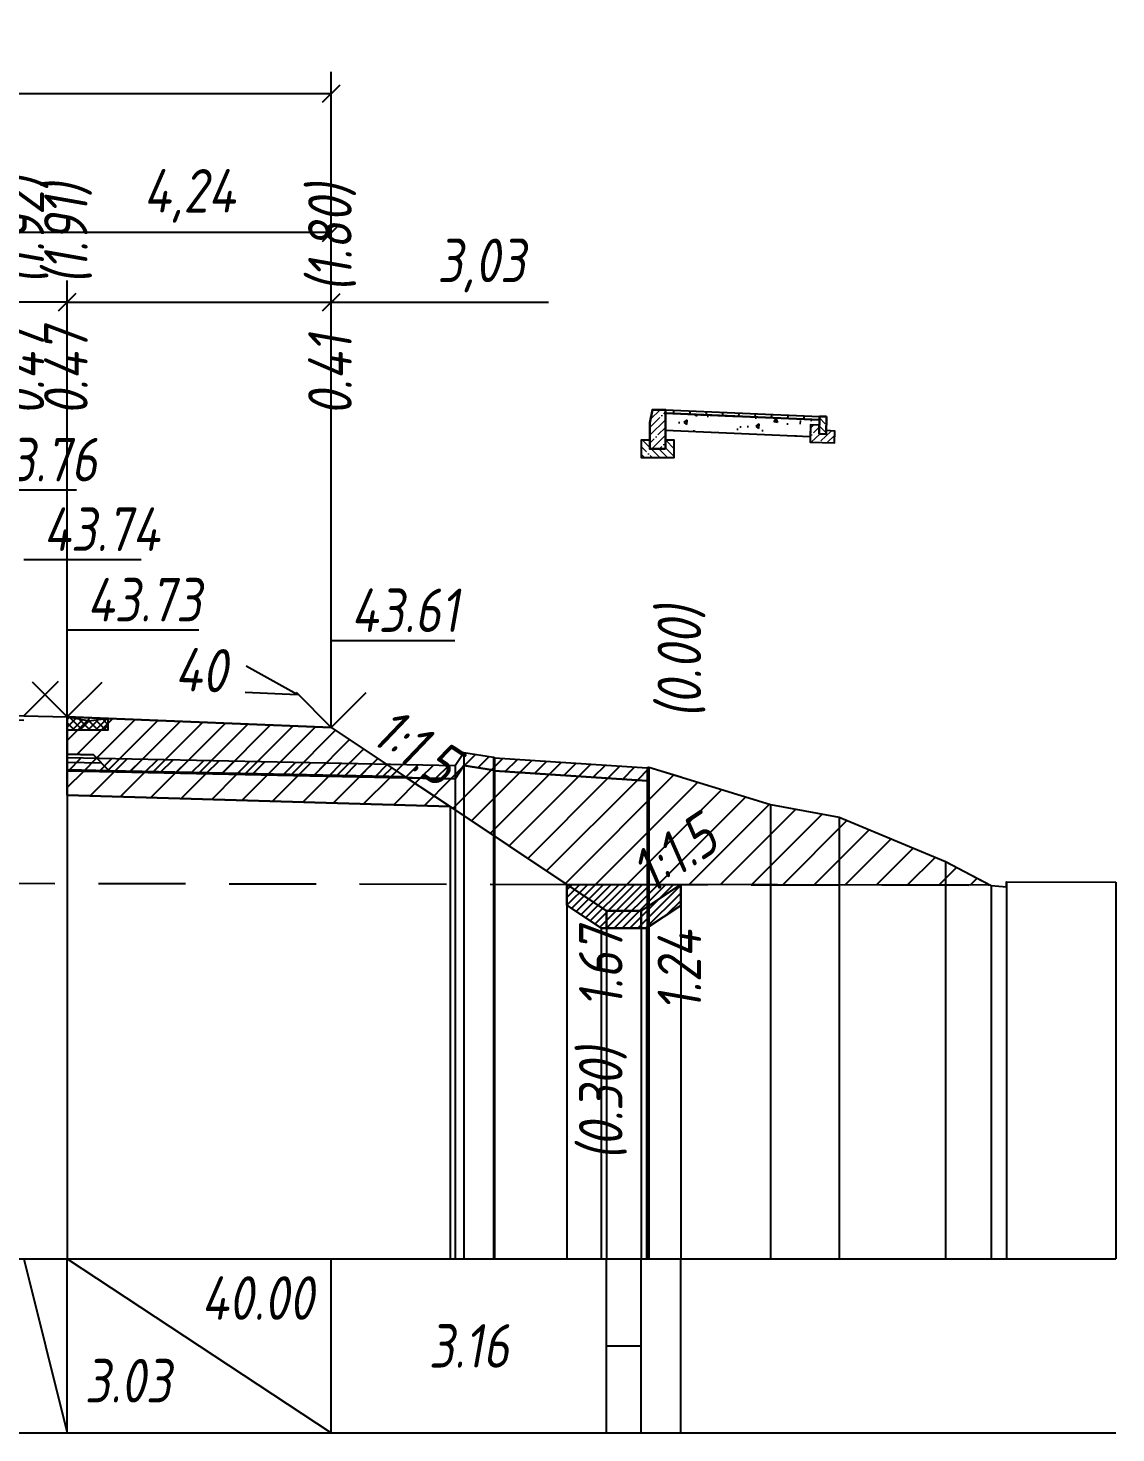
# Model space of a CAD drawing. Extents: x -717 to 1451, y -133302 to 233.
# Drawn here: x -330.8 to -268.3, y -113576.8 to -113496.1 of the extents above; entities that cross this region are included whole.
import ezdxf
from ezdxf.enums import TextEntityAlignment as Align

# ---------------------------------------------------------------- set-up
doc = ezdxf.new("R2010")
doc.units = 0
doc.linetypes.add('штриховая', pattern=[0.75, 0.5, -0.25])
for name, color, linetype in [('Интерполированный поперечник', 2, 'Continuous'), ('КОД_399', 252, 'Continuous'), ('Код_514', 1, 'Continuous'), ('Контур_0', 7, 'Continuous'), ('Контур_2521', 7, 'Continuous'), ('Контур_2564', 7, 'Continuous'), ('Контур_2660', 7, 'Continuous'), ('Контур_2665', 7, 'Continuous'), ('Контур_400', 7, 'Continuous'), ('Контур_508', 7, 'Continuous'), ('Контур_512', 7, 'Continuous'), ('Контур_513', 7, 'Continuous'), ('Контур_818', 7, 'Continuous'), ('Красный поперечник', 1, 'Continuous'), ('Объём_2501', 7, 'Continuous'), ('Объём_2564', 7, 'Continuous'), ('Объём_2650', 7, 'Continuous'), ('Объём_2660', 7, 'Continuous'), ('Объём_2661', 7, 'Continuous'), ('Объём_2663', 7, 'Continuous'), ('Объём_2664', 7, 'Continuous'), ('Объём_2665', 7, 'Continuous'), ('Объём_2666', 7, 'Continuous'), ('Откосы', 7, 'Continuous'), ('Отметки покрытия', 7, 'Continuous'), ('Рабочие отметки', 7, 'Continuous'), ('Рабочие отметки доп.', 7, 'Continuous'), ('Слои выравнивания', 7, 'Continuous'), ('Таблица', 7, 'Continuous'), ('Уклоны проезжей части', 7, 'Continuous'), ('Черный поперечник', 3, 'Continuous')]:
    doc.layers.add(name, color=color, linetype=linetype)
for name, color, linetype, true_color in [('Контур_2540', 2, 'Continuous', 0xffff00), ('Контур_2560', 2, 'Continuous', 0xffff00), ('Контур_2561', 7, 'Continuous', 0xff8040), ('Контур_2562', 3, 'Continuous', 0x00ff00), ('Контур_2563', 7, 'Continuous', 0xff8000), ('Контур_2570', 7, 'Continuous', 0x80ff00), ('Контур_2583', 3, 'Continuous', 0x00ff00), ('Контур_2584', 3, 'Continuous', 0x00ff00), ('Контур_2736', 4, 'Continuous', 0x00ffff), ('Контур_2737', 4, 'Continuous', 0x00ffff), ('Контур_2738', 4, 'Continuous', 0x00ffff), ('Контур_2739', 4, 'Continuous', 0x00ffff), ('Контур_2741', 4, 'Continuous', 0x00ffff), ('Контур_2742', 4, 'Continuous', 0x00ffff), ('Контур_2743', 4, 'Continuous', 0x00ffff), ('Контур_2744', 7, 'Continuous', 0xa4ffff), ('Контур_2745', 7, 'Continuous', 0xa4ffff), ('Контур_2747', 4, 'Continuous', 0x00ffff), ('Контур_2748', 4, 'Continuous', 0x00ffff), ('Контур_2749', 4, 'Continuous', 0x00ffff), ('Контур_2750', 4, 'Continuous', 0x00ffff), ('Контур_2751', 4, 'Continuous', 0x00ffff), ('Контур_2752', 4, 'Continuous', 0x00ffff), ('Контур_2760', 7, 'Continuous', 0x323232), ('Контур_402', 7, 'Continuous', 0xff6464), ('Контур_703', 4, 'Continuous', 0x00ffff), ('Контур_705', 4, 'Continuous', 0x00ffff), ('Контур_707', 4, 'Continuous', 0x00ffff), ('Контур_720', 131, 'Continuous', 0xaaffff), ('Объём_2520', 7, 'Continuous', 0x80ffff), ('Объём_2540', 2, 'Continuous', 0xffff00), ('Объём_2560', 2, 'Continuous', 0xffff00), ('Объём_2561', 7, 'Continuous', 0xff8040), ('Объём_2562', 3, 'Continuous', 0x00ff00), ('Объём_2563', 7, 'Continuous', 0xff8000), ('Объём_2570', 7, 'Continuous', 0x80ff00), ('Объём_2583', 3, 'Continuous', 0x00ff00), ('Объём_2584', 3, 'Continuous', 0x00ff00), ('Объём_2593', 3, 'Continuous', 0x00ff00), ('Объём_2597', 3, 'Continuous', 0x00ff00), ('Объём_2600', 7, 'Continuous', 0x808000), ('Объём_2620', 2, 'Continuous', 0xffff00), ('Объём_2746', 2, 'Continuous', 0xffff00)]:
    doc.layers.add(name, color=color, linetype=linetype, true_color=true_color)
doc.styles.get("Standard").update_dxf_attribs({"font": 'txt', "height": 2.5})
doc.styles.add('М', font='romand.shx', dxfattribs={"width": 0.8, "oblique": 10, "height": 2.5})
doc.dimstyles.new('ISO-25', dxfattribs={"dimtxt": 2.5, "dimasz": 2.5, "dimexe": 1.25, "dimexo": 0.625, "dimtad": 1, "dimtxsty": 'Standard', "dimcen": 2.5, "dimadec": 0, "dimazin": 0, "dimtfac": 1, "dimtmove": 0, "dimatfit": 3, "dimfxl": 1, "dimarcsym": 0})

# ---------------------------------------------------------------- blocks, each defined once
blk = doc.blocks.new('_Oblique')
at = {"color": 0, "linetype": 'ByBlock', "lineweight": -2}
blk.add_line((-0.5, -0.5), (0.5, 0.5), dxfattribs=at)
blk = doc.blocks.new('*D2336')
at = {"color": 0, "lineweight": -2, "transparency": 16777216}
for p, q in [((-328.573, -113535.086), (-328.573, -113510.576)), ((-313.403, -113535.693), (-313.403, -113510.576)), ((-328.573, -113511.826), (-313.403, -113511.826)), ((-313.403, -113511.826), (-300.933, -113511.826))]:
    blk.add_line(p, q, dxfattribs=at)
at = {"layer": 'Defpoints', "color": 0, "transparency": 16777216}
for p in [(-313.403, -113511.826), (-328.573, -113535.711), (-313.403, -113536.318)]:
    blk.add_point(p, dxfattribs=at)
at = {"color": 0, "lineweight": -2, "transparency": 16777216, "rotation": 180}
blk.add_blockref('_Oblique', (-328.573, -113511.826), dxfattribs=at)
at = {"color": 0, "lineweight": -2, "transparency": 16777216}
blk.add_blockref('_Oblique', (-313.403, -113511.826), dxfattribs=at)
at = {"color": 0, "transparency": 16777216, "insert": (-304.784, -113509.712), "char_height": 2.5, "width": 9.58333, "attachment_point": 5, "style": 'М'}
blk.add_mtext('3,03', dxfattribs=at)
blk = doc.blocks.new('*D2338')
at = {"color": 0, "lineweight": -2, "transparency": 16777216}
for p, q in [((-334.598, -113534.966), (-334.598, -113510.576)), ((-328.573, -113535.086), (-328.573, -113510.576)), ((-334.598, -113511.826), (-344.168, -113511.826)), ((-328.573, -113511.826), (-334.598, -113511.826))]:
    blk.add_line(p, q, dxfattribs=at)
at = {"layer": 'Defpoints', "color": 0, "transparency": 16777216}
for p in [(-328.573, -113511.826), (-334.598, -113535.591), (-328.573, -113535.711)]:
    blk.add_point(p, dxfattribs=at)
at = {"color": 0, "lineweight": -2, "transparency": 16777216, "rotation": 180}
blk.add_blockref('_Oblique', (-334.598, -113511.826), dxfattribs=at)
at = {"color": 0, "lineweight": -2, "transparency": 16777216}
blk.add_blockref('_Oblique', (-328.573, -113511.826), dxfattribs=at)
at = {"color": 0, "transparency": 16777216, "insert": (-340.628, -113509.712), "char_height": 2.5, "width": 8.75, "attachment_point": 5, "style": 'М'}
blk.add_mtext('1,20', dxfattribs=at)
blk = doc.blocks.new('*D2341')
at = {"color": 0, "lineweight": -2, "transparency": 16777216}
for p, q in [((-334.598, -113534.966), (-334.598, -113506.576)), ((-313.403, -113535.693), (-313.403, -113506.576)), ((-313.403, -113507.826), (-334.598, -113507.826))]:
    blk.add_line(p, q, dxfattribs=at)
at = {"layer": 'Defpoints', "color": 0, "transparency": 16777216}
for p in [(-334.598, -113507.826), (-334.598, -113535.591), (-313.403, -113536.318)]:
    blk.add_point(p, dxfattribs=at)
at = {"color": 0, "lineweight": -2, "transparency": 16777216, "rotation": 180}
blk.add_blockref('_Oblique', (-334.598, -113507.826), dxfattribs=at)
at = {"color": 0, "lineweight": -2, "transparency": 16777216}
blk.add_blockref('_Oblique', (-313.403, -113507.826), dxfattribs=at)
at = {"color": 0, "transparency": 16777216, "insert": (-321.547, -113505.712), "char_height": 2.5, "width": 10, "attachment_point": 5, "style": 'М'}
blk.add_mtext('4,24', dxfattribs=at)
blk = doc.blocks.new('*D2343')
at = {"color": 0, "lineweight": -2, "transparency": 16777216}
for p, q in [((-420.598, -113535.296), (-420.598, -113498.576)), ((-313.403, -113535.693), (-313.403, -113498.576)), ((-420.598, -113499.826), (-313.403, -113499.826))]:
    blk.add_line(p, q, dxfattribs=at)
at = {"layer": 'Defpoints', "color": 0, "transparency": 16777216}
for p in [(-313.403, -113499.826), (-420.598, -113535.921), (-313.403, -113536.318)]:
    blk.add_point(p, dxfattribs=at)
at = {"color": 0, "lineweight": -2, "transparency": 16777216, "rotation": 180}
blk.add_blockref('_Oblique', (-420.598, -113499.826), dxfattribs=at)
at = {"color": 0, "lineweight": -2, "transparency": 16777216}
blk.add_blockref('_Oblique', (-313.403, -113499.826), dxfattribs=at)
at = {"color": 0, "transparency": 16777216, "insert": (-367, -113497.712), "char_height": 2.5, "width": 11.66667, "attachment_point": 5, "style": 'М'}
blk.add_mtext('21,44', dxfattribs=at)
blk = doc.blocks.new('Тротуар1')
at = {"linetype": 'Continuous', "lineweight": 13}
h = blk.add_hatch(dxfattribs=at)
h.set_pattern_fill('ANSI35', scale=5, angle=90)
h.set_pattern_definition([(135, (-1541.6927, -4801.9416), (-0.88388348, -0.88388348), []), (135, (-1541.6927, -4801.0577), (-0.88388348, -0.88388348), [1.5625, -0.3125, 0, -0.3125])])
h.paths.add_polyline_path([(-16.72, -1.24), (-17.72, -1.24), (-17.72, -2.24), (-18.52, -2.24), (-18.52, -1.85), (-19.52, -1.89), (-19.52, -3.24), (-16.72, -3.24)])
h = blk.add_hatch(dxfattribs=at)
h.set_pattern_fill('ANSI35', scale=5)
h.set_pattern_definition([(45, (-1541.6927, -4800.4416), (-0.88388348, 0.88388348), []), (45, (-1540.8088, -4800.4416), (-0.88388348, 0.88388348), [1.5625, -0.3125, 0, -0.3125])])
h.paths.add_polyline_path([(-17.72, -0.24), (-18.52, -0.24), (-18.52, -2.24), (-17.72, -2.24)])
at = {"linetype": 'Continuous'}
h = blk.add_hatch(dxfattribs=at)
h.set_pattern_fill('ANSI31', color=256, scale=15, angle=45, style=0)
h.set_pattern_definition([(90, (-1932.1888, -4954.235), (-1.875, 3e-16), [])])
h.paths.add_polyline_path([(0, 0), (-17.72, -0.24), (-17.71, -0.63), (-11.04, -0.58), (0, -0.4)])
at = {"layer": 'КОД_399'}
h = blk.add_hatch(dxfattribs=at)
h.set_pattern_fill('AR-CONC', scale=0.7, angle=45, style=0)
h.set_pattern_definition([(95, (-1932.189, -4954.235), (3.860864, 3.2396496), [0.525, -5.775]), (40, (-1932.189, -4954.235), (-4.409945, 3.036377), [0.42, -4.62]), (145.45144, (-1931.867, -4953.965), (-0.549081, 6.2760265), [0.4461813, -4.907995]), (91.1842, (-1933.179, -4953.245), (6.101854, 4.4632964), [0.7875, -8.6625]), (141.63564, (-1932.67, -4952.873), (-0.1953, 9.447982), [0.669272, -7.361996]), (36.18416, (-1933.179, -4953.245), (-0.1953, 9.447982), [0.63, -6.93]), (66, (-1932.4363, -4952.9975), (4.947401, 0.9616773), [0.525, -5.775]), (11, (-1932.4363, -4952.9975), (-2.38496, 4.793659), [0.42, -4.62]), (116.45144, (-1932.024, -4952.9174), (2.562441, 5.7553363), [0.4461813, -4.907995]), (82.5, (-1932.1888, -4954.235), (-1.5875523, 1.7079287), [0, -4.564, 0, -4.69, 0, -4.6375]), (52.5, (-1932.1888, -4954.235), (-0.6501106, 3.2543661), [0, -2.674, 0, -4.459, 0, -1.7675]), (12.5, (-1933.2926, -4955.3388), (2.7539272, 2.5306453), [0, -1.75, 0, -5.46, 0, -7.245]), (2.5, (-1933.7876, -4955.8337), (2.3911299, 3.3821186), [0, -2.275, 0, -3.626, 0, -5.145])])
h.paths.add_polyline_path([(0, -0.4), (-17.71, -0.63), (-17.72, -1.24), (-16.71, -1.24), (-16.72, -2.62), (-0.07, -2.41)])
at = {"linetype": 'Continuous'}
blk.add_lwpolyline([(-17.72, -1.24), (-16.72, -1.24), (-16.72, -3.24), (-19.52, -3.24), (-19.52, -1.89), (-18.52, -1.85)], dxfattribs=at)
at = {"color": 7, "lineweight": 30}
for points in [[(-18.52, -0.24), (-18.52, -2.24), (-17.72, -2.24), (-17.72, -0.24), (-18.52, -0.24)], [(-8.6, -0.53), (0, -0.4)]]:
    blk.add_lwpolyline(points, dxfattribs=at)
for points in [[(0, 0), (-17.72, -0.24), (-17.72, -0.63), (0, -0.4)], [(0, -0.4), (-17.71, -0.63), (-17.72, -1.24), (-16.71, -1.24), (-16.72, -2.62), (-0.07, -2.39)]]:
    blk.add_lwpolyline(points, close=True)
blk = doc.blocks.new('БР100.30.18')
at = {"linetype": 'Continuous', "lineweight": 13}
h = blk.add_hatch(dxfattribs=at)
h.set_pattern_fill('ANSI35', scale=5)
h.set_pattern_definition([(45, (-1504.996, -4799.2297), (-0.88388348, 0.88388348), []), (45, (-1504.1121, -4799.2297), (-0.88388348, 0.88388348), [1.5625, -0.3125, 0, -0.3125])])
h.paths.add_polyline_path([(0.3, 3.47), (1.8, 3.47), (1.8, -1.03), (0, -1.03), (0, 1.97)])
h = blk.add_hatch(dxfattribs=at)
h.set_pattern_fill('ANSI35', scale=5, angle=90)
h.set_pattern_definition([(135, (-1504.996, -4800.7297), (-0.88388348, -0.88388348), []), (135, (-1504.996, -4799.8458), (-0.88388348, -0.88388348), [1.5625, -0.3125, 0, -0.3125])])
h.paths.add_polyline_path([(-1, -0.03), (0, -0.03), (0, -1.03), (1.8, -1.03), (1.8, -0.03), (2.8, -0.03), (2.8, -2.03), (-1, -2.03)])
at = {"color": 7, "lineweight": 30}
blk.add_lwpolyline([(1.8, -1.03), (0, -1.03), (0, 1.97), (0.3, 3.47), (1.8, 3.47)], close=True, dxfattribs=at)
at = {"linetype": 'Continuous'}
blk.add_lwpolyline([(0, -0.03), (-1, -0.03), (-1, -2.03), (2.8, -2.03), (2.8, -0.03), (1.8, -0.03)], dxfattribs=at)

msp = doc.modelspace()

# ---------------------------------------------------------------- hatches: boundary and pattern name
h = msp.add_hatch()
h.set_pattern_fill('ANSI37', color=256, scale=0.1)
h.set_pattern_definition([(45, (-327.3231, -113535.89857), (-0.22451, 0.22451), []), (135, (-327.3231, -113535.89857), (-0.22451, -0.22451), [])])
h.paths.add_polyline_path([(-328.573, -113535.649), (-328.573, -113536.401), (-326.213, -113536.401), (-326.213, -113535.743), (-327.323, -113535.899)])
at = {"layer": 'Объём_2563'}
h = msp.add_hatch(dxfattribs=at)
h.set_pattern_fill('ANSI31', color=256, scale=0.3)
h.set_pattern_definition([(45, (-549.5837, -16.7938), (-0.673519209, 0.673519209), [])])
h.paths.add_polyline_path([(-326.155, -113538.747), (-327.073, -113537.829), (-328.573, -113537.799), (-328.573, -113535.649), (-313.403, -113536.255), (-309.155, -113539.087)])
at = {"layer": 'Объём_2570'}
h = msp.add_hatch(dxfattribs=at)
h.set_pattern_fill('ANSI31', color=256, scale=0.2)
h.set_pattern_definition([(45, (-549.5837, -16.79384), (-0.449012806, 0.449012806), [])])
h.paths.add_polyline_path([(-328.573, -113537.993), (-306.291, -113538.453), (-305.791, -113537.702), (-304.084, -113537.961), (-304.023, -113538.007), (-295.266, -113538.571), (-295.159, -113538.533), (-295.159, -113539.283), (-295.266, -113539.321), (-304.023, -113538.757), (-304.084, -113538.711), (-305.791, -113538.452), (-306.291, -113539.203), (-328.573, -113538.743)])
at = {"layer": 'Объём_2600'}
h = msp.add_hatch(dxfattribs=at)
h.set_pattern_fill('ANSI31', color=6, scale=0.4)
h.set_pattern_definition([(45, (-549.5837, -16.7938), (-0.898025612, 0.898025612), [])])
h.paths.add_polyline_path([(-275.65, -113545.319), (-299.877, -113545.273), (-306.584, -113540.801), (-328.573, -113540.141), (-328.573, -113538.743), (-306.291, -113539.203), (-305.791, -113538.452), (-304.084, -113538.711), (-304.023, -113538.757), (-295.266, -113539.321), (-295.159, -113539.283), (-295.159, -113538.533), (-288.18, -113540.68), (-284.235, -113541.422), (-278.12, -113543.966), (-275.65, -113545.259)])
at = {"layer": 'Объём_2620'}
h = msp.add_hatch(dxfattribs=at)
h.set_pattern_fill('ANSI31', color=2, scale=0.1)
h.set_pattern_definition([(45, (-549.58368, -16.79384), (-0.224506403, 0.224506403), [])])
h.paths.add_polyline_path([(-293.332, -113545.285), (-293.332, -113546.487), (-295.292, -113547.794), (-297.898, -113547.794), (-299.877, -113546.474), (-299.877, -113545.273)])

# ---------------------------------------------------------------- linework, layer by layer
msp.add_lwpolyline([(-328.573, -113535.649), (-328.573, -113536.401), (-326.213, -113536.401), (-326.213, -113535.743), (-327.323, -113535.899), (-328.573, -113535.649)])
at = {"layer": 'Интерполированный поперечник', "linetype": 'штриховая', "ltscale": 10, "flags": 128}
msp.add_lwpolyline([(-431.777, -113545.021), (-275.65, -113545.319)], dxfattribs=at)
at = {"layer": 'Код_514'}
for p, q in [((-331.073, -113566.794), (-328.573, -113576.794)), ((-328.573, -113576.794), (-328.573, -113566.794)), ((-328.573, -113566.794), (-313.403, -113576.794)), ((-313.403, -113576.794), (-313.403, -113566.794)), ((-297.595, -113576.794), (-297.595, -113566.794)), ((-295.595, -113576.794), (-295.595, -113566.794)), ((-293.332, -113576.794), (-293.332, -113566.794)), ((-297.595, -113571.794), (-295.595, -113571.794))]:
    msp.add_line(p, q, dxfattribs=at)
at = {"layer": 'Контур_0', "flags": 128}
for points in [[(-313.403, -113536.255), (-299.877, -113545.273), (-299.877, -113545.273), (-299.877, -113545.273), (-299.877, -113545.273), (-299.877, -113545.273), (-299.877, -113545.273), (-299.877, -113545.273), (-299.877, -113545.273), (-299.877, -113545.273), (-299.877, -113545.273), (-299.877, -113545.273), (-299.877, -113545.273), (-299.877, -113545.273), (-299.877, -113545.273), (-297.595, -113546.794)], [(-313.403, -113536.255), (-299.877, -113545.273), (-299.877, -113545.273), (-299.877, -113545.273), (-299.877, -113545.273), (-299.877, -113545.273), (-299.877, -113545.273), (-299.877, -113545.273), (-299.877, -113545.273), (-299.877, -113545.273), (-299.877, -113545.273), (-299.877, -113545.273), (-299.877, -113545.273), (-299.877, -113545.273), (-299.877, -113545.273), (-297.595, -113546.794), (-295.595, -113546.794), (-293.332, -113545.285), (-293.332, -113545.285), (-293.332, -113545.285), (-293.332, -113545.285), (-293.332, -113545.285), (-293.332, -113545.285), (-293.332, -113545.285), (-293.332, -113545.285), (-293.332, -113545.285), (-293.332, -113545.285), (-293.332, -113545.285), (-293.332, -113545.285), (-293.332, -113545.285)], [(-328.573, -113538.699), (-328.573, -113537.799), (-327.073, -113537.829), (-326.155, -113538.747), (-328.573, -113538.699), (-328.573, -113538.699)], [(-328.573, -113537.799), (-327.073, -113537.829), (-326.155, -113538.747), (-309.155, -113539.087)]]:
    msp.add_lwpolyline(points, dxfattribs=at)
at = {"layer": 'Контур_2521', "color": 250, "flags": 128}
msp.add_lwpolyline([(-328.573, -113538.249), (-326.614, -113538.288)], dxfattribs=at)
at = {"layer": 'Контур_2540', "flags": 128}
msp.add_lwpolyline([(-328.573, -113538.699), (-309.155, -113539.087), (-306.584, -113540.801), (-328.573, -113540.141), (-328.573, -113538.699), (-328.573, -113538.699)], dxfattribs=at)
at = {"layer": 'Контур_2560', "flags": 128}
msp.add_lwpolyline([(-328.573, -113535.649), (-313.403, -113536.255), (-313.403, -113536.255), (-313.403, -113536.255)], dxfattribs=at)
at = {"layer": 'Контур_2561', "flags": 128}
msp.add_lwpolyline([(-328.573, -113535.649), (-328.573, -113535.649), (-313.403, -113536.255), (-313.403, -113536.255), (-328.573, -113535.649)], dxfattribs=at)
at = {"layer": 'Контур_2562', "flags": 128}
msp.add_lwpolyline([(-313.403, -113536.255), (-313.403, -113536.255), (-313.403, -113536.255), (-313.403, -113536.255), (-313.403, -113536.255)], dxfattribs=at)
at = {"layer": 'Контур_2563', "flags": 128}
msp.add_lwpolyline([(-326.155, -113538.747), (-327.073, -113537.829), (-328.573, -113537.799), (-328.573, -113535.649), (-313.403, -113536.255), (-309.155, -113539.087), (-326.155, -113538.747), (-326.155, -113538.747)], dxfattribs=at)
at = {"layer": 'Контур_2564', "flags": 128}
msp.add_lwpolyline([(-328.573, -113535.649), (-313.403, -113536.255)], dxfattribs=at)
at = {"layer": 'Контур_2570', "flags": 128}
msp.add_lwpolyline([(-328.573, -113538.743), (-306.291, -113539.203), (-305.791, -113538.452), (-304.084, -113538.711), (-304.023, -113538.757), (-295.266, -113539.321), (-295.244, -113539.312), (-295.159, -113539.283), (-295.159, -113538.533), (-288.18, -113540.68), (-284.235, -113541.422), (-278.12, -113543.966), (-275.493, -113545.342), (-274.616, -113545.414), (-274.609, -113545.134), (-268.332, -113545.155)], dxfattribs=at)
at = {"layer": 'Контур_2583', "flags": 128}
for points in [[(-297.595, -113546.794), (-299.877, -113545.273), (-299.877, -113546.474), (-297.898, -113547.794), (-297.595, -113547.794), (-297.595, -113546.794)], [(-293.332, -113546.487), (-293.332, -113545.285), (-295.595, -113546.794), (-295.595, -113547.794), (-295.292, -113547.794), (-293.332, -113546.487)]]:
    msp.add_lwpolyline(points, dxfattribs=at)
at = {"layer": 'Контур_2584', "flags": 128}
msp.add_lwpolyline([(-297.595, -113546.794), (-297.595, -113547.794), (-295.595, -113547.794), (-295.595, -113546.794), (-297.595, -113546.794)], dxfattribs=at)
at = {"layer": 'Контур_2660', "flags": 128}
msp.add_lwpolyline([(-328.573, -113540.141), (-306.584, -113540.801)], dxfattribs=at)
at = {"layer": 'Контур_2665', "flags": 128}
msp.add_lwpolyline([(-313.403, -113536.255), (-313.403, -113536.255)], dxfattribs=at)
at = {"layer": 'Контур_2736', "flags": 128}
for points in [[(-313.403, -113536.255), (-299.877, -113545.273)], [(-299.877, -113545.273), (-297.595, -113546.794)]]:
    msp.add_lwpolyline(points, dxfattribs=at)
at = {"layer": 'Контур_2737', "flags": 128}
msp.add_lwpolyline([(-299.877, -113545.273), (-299.877, -113545.273)], dxfattribs=at)
at = {"layer": 'Контур_2738', "flags": 128}
msp.add_lwpolyline([(-299.877, -113545.273), (-299.877, -113545.273)], dxfattribs=at)
at = {"layer": 'Контур_2739', "flags": 128}
msp.add_lwpolyline([(-299.877, -113545.273), (-299.877, -113545.273)], dxfattribs=at)
at = {"layer": 'Контур_2741', "flags": 128}
msp.add_lwpolyline([(-293.332, -113545.285), (-293.332, -113545.285)], dxfattribs=at)
at = {"layer": 'Контур_2742', "flags": 128}
msp.add_lwpolyline([(-293.332, -113545.285), (-293.332, -113545.285)], dxfattribs=at)
at = {"layer": 'Контур_2743', "flags": 128}
msp.add_lwpolyline([(-293.332, -113545.285), (-293.332, -113545.285)], dxfattribs=at)
at = {"layer": 'Контур_2744', "flags": 128}
msp.add_lwpolyline([(-293.332, -113545.285), (-293.332, -113545.285)], dxfattribs=at)
msp.add_lwpolyline([(-293.332, -113545.285), (-293.332, -113545.285)], dxfattribs=at)
msp.add_lwpolyline([(-293.332, -113545.285), (-293.332, -113545.285)], dxfattribs=at)
msp.add_lwpolyline([(-293.332, -113545.285), (-293.332, -113545.285)], dxfattribs=at)
msp.add_lwpolyline([(-293.332, -113545.285), (-293.332, -113545.285)], dxfattribs=at)
msp.add_lwpolyline([(-293.332, -113545.285), (-293.332, -113545.285)], dxfattribs=at)
at = {"layer": 'Контур_2745', "flags": 128}
msp.add_lwpolyline([(-299.877, -113545.273), (-299.877, -113545.273)], dxfattribs=at)
msp.add_lwpolyline([(-299.877, -113545.273), (-299.877, -113545.273)], dxfattribs=at)
msp.add_lwpolyline([(-299.877, -113545.273), (-299.877, -113545.273)], dxfattribs=at)
msp.add_lwpolyline([(-299.877, -113545.273), (-299.877, -113545.273)], dxfattribs=at)
msp.add_lwpolyline([(-299.877, -113545.273), (-299.877, -113545.273)], dxfattribs=at)
msp.add_lwpolyline([(-299.877, -113545.273), (-299.877, -113545.273)], dxfattribs=at)
at = {"layer": 'Контур_2747', "flags": 128}
msp.add_lwpolyline([(-299.877, -113545.273), (-299.877, -113545.273)], dxfattribs=at)
at = {"layer": 'Контур_2748', "flags": 128}
msp.add_lwpolyline([(-299.877, -113545.273), (-299.877, -113545.273)], dxfattribs=at)
at = {"layer": 'Контур_2749', "flags": 128}
msp.add_lwpolyline([(-299.877, -113545.273), (-299.877, -113545.273)], dxfattribs=at)
at = {"layer": 'Контур_2750', "flags": 128}
msp.add_lwpolyline([(-293.332, -113545.285), (-293.332, -113545.285)], dxfattribs=at)
at = {"layer": 'Контур_2751', "flags": 128}
msp.add_lwpolyline([(-293.332, -113545.285), (-293.332, -113545.285)], dxfattribs=at)
at = {"layer": 'Контур_2752', "flags": 128}
msp.add_lwpolyline([(-293.332, -113545.285), (-293.332, -113545.285)], dxfattribs=at)
at = {"layer": 'Контур_2760', "flags": 128}
msp.add_lwpolyline([(-413.425, -113535.575), (-411.098, -113535.528), (-406.606, -113535.438), (-393.598, -113535.178), (-372.848, -113534.763), (-363.765, -113534.945), (-356.44, -113535.091), (-352.098, -113535.178), (-334.598, -113535.528), (-331.073, -113535.599), (-328.573, -113535.649)], dxfattribs=at)
at = {"layer": 'Контур_400', "flags": 128}
msp.add_lwpolyline([(-372.848, -113534.763), (-352.098, -113535.178), (-334.598, -113535.528), (-334.598, -113535.528), (-334.598, -113535.528), (-334.598, -113535.528), (-331.073, -113535.599), (-331.073, -113535.599), (-328.573, -113535.649)], dxfattribs=at)
at = {"layer": 'Контур_402', "flags": 128}
msp.add_lwpolyline([(-328.573, -113537.993), (-328.573, -113540.141), (-306.584, -113540.801)], dxfattribs=at)
at = {"layer": 'Контур_508', "flags": 128}
msp.add_lwpolyline([(-328.573, -113537.993), (-328.573, -113540.141), (-306.584, -113540.801), (-299.877, -113545.273), (-299.877, -113546.474), (-297.898, -113547.794), (-297.595, -113547.794), (-295.595, -113547.794), (-295.292, -113547.794), (-293.332, -113546.487)], dxfattribs=at)
at = {"layer": 'Контур_512', "flags": 128}
msp.add_lwpolyline([(-328.573, -113540.141), (-306.584, -113540.801), (-299.877, -113545.273), (-299.877, -113546.474), (-297.898, -113547.794), (-297.595, -113547.794), (-295.595, -113547.794), (-295.292, -113547.794), (-293.332, -113546.487)], dxfattribs=at)
at = {"layer": 'Контур_513', "flags": 128}
msp.add_lwpolyline([(-328.573, -113537.993), (-328.573, -113540.141), (-306.584, -113540.801), (-299.877, -113545.273), (-299.877, -113546.474), (-297.898, -113547.794), (-297.595, -113547.794), (-295.595, -113547.794), (-295.292, -113547.794), (-293.332, -113546.487)], dxfattribs=at)
at = {"layer": 'Контур_703', "flags": 128}
msp.add_lwpolyline([(-313.403, -113536.255), (-299.877, -113545.273)], dxfattribs=at)
at = {"layer": 'Контур_705', "flags": 128}
msp.add_lwpolyline([(-299.877, -113545.273), (-299.877, -113545.273)], dxfattribs=at)
at = {"layer": 'Контур_707', "flags": 128}
msp.add_lwpolyline([(-295.595, -113546.794), (-293.332, -113545.285)], dxfattribs=at)
at = {"layer": 'Контур_720', "flags": 128}
msp.add_lwpolyline([(-297.595, -113546.794), (-295.595, -113546.794)], dxfattribs=at)
at = {"layer": 'Контур_818', "flags": 128}
msp.add_lwpolyline([(-328.573, -113538.743), (-306.291, -113539.203), (-305.791, -113538.452), (-304.084, -113538.711), (-304.023, -113538.757), (-295.266, -113539.321), (-295.244, -113539.312), (-295.159, -113539.283), (-295.159, -113538.533), (-293.332, -113539.095)], dxfattribs=at)
at = {"layer": 'Красный поперечник'}
for p, q in [((-331.073, -113535.599), (-328.573, -113535.649)), ((-328.573, -113535.649), (-313.403, -113536.255)), ((-313.403, -113536.255), (-297.595, -113546.794)), ((-328.573, -113540.141), (-328.573, -113566.794)), ((-306.584, -113540.801), (-306.584, -113566.794)), ((-299.877, -113545.273), (-299.877, -113566.794)), ((-295.595, -113546.794), (-293.332, -113545.285)), ((-299.877, -113546.474), (-299.877, -113566.794)), ((-293.332, -113546.487), (-293.332, -113566.794)), ((-297.595, -113546.794), (-295.595, -113546.794)), ((-297.898, -113547.794), (-297.898, -113566.794)), ((-297.595, -113547.794), (-297.595, -113566.794)), ((-295.595, -113547.794), (-295.595, -113566.794)), ((-295.292, -113547.794), (-295.292, -113566.794))]:
    msp.add_line(p, q, dxfattribs=at)
at = {"layer": 'Объём_2501', "flags": 128}
for points in [[(-372.848, -113534.763), (-352.098, -113535.178), (-334.598, -113535.528), (-334.598, -113535.528), (-334.598, -113535.528), (-334.598, -113535.528), (-331.073, -113535.599), (-331.073, -113535.599), (-328.573, -113535.649)], [(-334.598, -113535.528), (-331.073, -113535.599), (-331.073, -113535.599), (-328.573, -113535.649)]]:
    msp.add_lwpolyline(points, dxfattribs=at)
at = {"layer": 'Объём_2520', "color": 250, "flags": 128}
msp.add_lwpolyline([(-328.573, -113538.699), (-328.573, -113537.799), (-327.073, -113537.829), (-326.155, -113538.747), (-328.573, -113538.699), (-328.573, -113538.699)], dxfattribs=at)
msp.add_lwpolyline([(-328.573, -113538.699), (-328.573, -113537.799), (-327.073, -113537.829), (-326.155, -113538.747), (-328.573, -113538.699), (-328.573, -113538.699)], dxfattribs=at)
at = {"layer": 'Объём_2540', "flags": 128}
msp.add_lwpolyline([(-328.573, -113538.699), (-309.155, -113539.087), (-306.584, -113540.801), (-328.573, -113540.141), (-328.573, -113538.699), (-328.573, -113538.699)], dxfattribs=at)
msp.add_lwpolyline([(-328.573, -113538.699), (-309.155, -113539.087), (-306.584, -113540.801), (-328.573, -113540.141), (-328.573, -113538.699), (-328.573, -113538.699)], dxfattribs=at)
at = {"layer": 'Объём_2560', "flags": 128}
msp.add_lwpolyline([(-328.573, -113535.649), (-313.403, -113536.255), (-313.403, -113536.255), (-313.403, -113536.255)], dxfattribs=at)
msp.add_lwpolyline([(-328.573, -113535.649), (-313.403, -113536.255), (-313.403, -113536.255), (-313.403, -113536.255)], dxfattribs=at)
at = {"layer": 'Объём_2561', "flags": 128}
msp.add_lwpolyline([(-328.573, -113535.649), (-328.573, -113535.649), (-313.403, -113536.255), (-313.403, -113536.255), (-328.573, -113535.649)], dxfattribs=at)
msp.add_lwpolyline([(-328.573, -113535.649), (-328.573, -113535.649), (-313.403, -113536.255), (-313.403, -113536.255), (-328.573, -113535.649)], dxfattribs=at)
at = {"layer": 'Объём_2562', "flags": 128}
msp.add_lwpolyline([(-313.403, -113536.255), (-313.403, -113536.255), (-313.403, -113536.255), (-313.403, -113536.255), (-313.403, -113536.255)], dxfattribs=at)
msp.add_lwpolyline([(-313.403, -113536.255), (-313.403, -113536.255), (-313.403, -113536.255), (-313.403, -113536.255), (-313.403, -113536.255)], dxfattribs=at)
at = {"layer": 'Объём_2563', "color": 250, "flags": 128}
msp.add_lwpolyline([(-326.155, -113538.747), (-327.073, -113537.829), (-328.573, -113537.799), (-328.573, -113535.649), (-313.403, -113536.255), (-309.155, -113539.087), (-326.155, -113538.747), (-326.155, -113538.747)], dxfattribs=at)
msp.add_lwpolyline([(-326.155, -113538.747), (-327.073, -113537.829), (-328.573, -113537.799), (-328.573, -113535.649), (-313.403, -113536.255), (-309.155, -113539.087), (-326.155, -113538.747), (-326.155, -113538.747)], dxfattribs=at)
at = {"layer": 'Объём_2564', "flags": 128}
msp.add_lwpolyline([(-328.573, -113535.649), (-313.403, -113536.255)], dxfattribs=at)
msp.add_lwpolyline([(-328.573, -113535.649), (-313.403, -113536.255)], dxfattribs=at)
at = {"layer": 'Объём_2570', "flags": 128}
for points in [[(-295.159, -113539.283), (-295.266, -113539.321), (-304.023, -113538.757), (-304.084, -113538.711), (-305.791, -113538.452), (-306.291, -113539.203), (-328.573, -113538.699), (-328.573, -113538.699), (-328.573, -113538.699), (-328.573, -113537.993), (-328.573, -113537.993), (-328.573, -113537.993), (-306.291, -113538.453), (-305.791, -113537.702), (-304.084, -113537.961), (-304.023, -113538.007), (-295.266, -113538.571), (-295.159, -113538.533), (-295.159, -113539.283), (-295.159, -113539.283)], [(-328.573, -113537.993), (-306.291, -113538.453), (-305.791, -113537.702), (-304.084, -113537.961), (-304.023, -113538.007), (-295.266, -113538.571), (-295.159, -113538.533), (-295.159, -113539.283), (-295.159, -113539.283), (-295.159, -113539.283), (-295.266, -113539.321), (-304.023, -113538.757), (-304.084, -113538.711), (-305.791, -113538.452), (-306.291, -113539.203), (-328.573, -113538.743), (-328.573, -113537.993)]]:
    msp.add_lwpolyline(points, dxfattribs=at)
at = {"layer": 'Объём_2583', "flags": 128}
for points in [[(-297.595, -113546.794), (-299.877, -113545.273), (-299.877, -113546.474), (-297.898, -113547.794), (-297.595, -113547.794), (-297.595, -113546.794)], [(-297.595, -113546.794), (-299.877, -113545.273), (-299.877, -113546.474), (-297.898, -113547.794), (-297.595, -113547.794), (-297.595, -113546.794)], [(-293.332, -113546.487), (-293.332, -113545.285), (-295.595, -113546.794), (-295.595, -113547.794), (-295.292, -113547.794), (-293.332, -113546.487)], [(-293.332, -113546.487), (-293.332, -113545.285), (-295.595, -113546.794), (-295.595, -113547.794), (-295.292, -113547.794), (-293.332, -113546.487)]]:
    msp.add_lwpolyline(points, dxfattribs=at)
at = {"layer": 'Объём_2584', "flags": 128}
msp.add_lwpolyline([(-297.595, -113546.794), (-297.595, -113547.794), (-295.595, -113547.794), (-295.595, -113546.794), (-297.595, -113546.794)], dxfattribs=at)
msp.add_lwpolyline([(-297.595, -113546.794), (-297.595, -113547.794), (-295.595, -113547.794), (-295.595, -113546.794), (-297.595, -113546.794)], dxfattribs=at)
at = {"layer": 'Объём_2593', "flags": 128}
for points in [[(-299.877, -113545.273), (-297.595, -113546.794)], [(-299.877, -113545.273), (-297.595, -113546.794)], [(-295.595, -113546.794), (-293.332, -113545.285)], [(-295.595, -113546.794), (-293.332, -113545.285)]]:
    msp.add_lwpolyline(points, dxfattribs=at)
at = {"layer": 'Объём_2597', "flags": 128}
msp.add_lwpolyline([(-297.595, -113546.794), (-295.595, -113546.794)], dxfattribs=at)
msp.add_lwpolyline([(-297.595, -113546.794), (-295.595, -113546.794)], dxfattribs=at)
at = {"layer": 'Объём_2620', "flags": 128}
msp.add_lwpolyline([(-293.332, -113545.285), (-293.332, -113546.487), (-295.292, -113547.794), (-297.898, -113547.794), (-299.877, -113546.474), (-299.877, -113545.273), (-293.332, -113545.285), (-293.332, -113545.285)], dxfattribs=at)
msp.add_lwpolyline([(-293.332, -113545.285), (-293.332, -113546.487), (-295.292, -113547.794), (-297.898, -113547.794), (-299.877, -113546.474), (-299.877, -113545.273), (-293.332, -113545.285), (-293.332, -113545.285)], dxfattribs=at)
at = {"layer": 'Объём_2650', "color": 6, "flags": 128}
msp.add_lwpolyline([(-275.65, -113545.319), (-299.877, -113545.273), (-306.584, -113540.801), (-328.573, -113540.141), (-328.573, -113538.743), (-306.291, -113539.203), (-305.791, -113538.452), (-304.084, -113538.711), (-304.023, -113538.757), (-295.266, -113539.321), (-295.159, -113539.283), (-295.159, -113538.533), (-288.18, -113540.68), (-284.235, -113541.422), (-278.12, -113543.966), (-275.65, -113545.259), (-275.65, -113545.319), (-275.65, -113545.319)], dxfattribs=at)
msp.add_lwpolyline([(-275.65, -113545.319), (-299.877, -113545.273), (-306.584, -113540.801), (-328.573, -113540.141), (-328.573, -113538.743), (-306.291, -113539.203), (-305.791, -113538.452), (-304.084, -113538.711), (-304.023, -113538.757), (-295.266, -113539.321), (-295.159, -113539.283), (-295.159, -113538.533), (-288.18, -113540.68), (-284.235, -113541.422), (-278.12, -113543.966), (-275.65, -113545.259), (-275.65, -113545.319), (-275.65, -113545.319)], dxfattribs=at)
at = {"layer": 'Объём_2660', "flags": 128}
msp.add_lwpolyline([(-328.573, -113540.141), (-306.584, -113540.801)], dxfattribs=at)
msp.add_lwpolyline([(-328.573, -113540.141), (-306.584, -113540.801)], dxfattribs=at)
at = {"layer": 'Объём_2661', "flags": 128}
msp.add_lwpolyline([(-313.403, -113536.255), (-299.877, -113545.273)], dxfattribs=at)
msp.add_lwpolyline([(-313.403, -113536.255), (-299.877, -113545.273)], dxfattribs=at)
at = {"layer": 'Объём_2663', "flags": 128}
for points in [[(-299.877, -113545.273), (-297.595, -113546.794)], [(-299.877, -113545.273), (-297.595, -113546.794)], [(-295.595, -113546.794), (-293.332, -113545.285)], [(-295.595, -113546.794), (-293.332, -113545.285)]]:
    msp.add_lwpolyline(points, dxfattribs=at)
at = {"layer": 'Объём_2664', "flags": 128}
msp.add_lwpolyline([(-297.595, -113546.794), (-295.595, -113546.794)], dxfattribs=at)
msp.add_lwpolyline([(-297.595, -113546.794), (-295.595, -113546.794)], dxfattribs=at)
at = {"layer": 'Объём_2665', "flags": 128}
msp.add_lwpolyline([(-313.403, -113536.255), (-313.403, -113536.255)], dxfattribs=at)
msp.add_lwpolyline([(-313.403, -113536.255), (-313.403, -113536.255)], dxfattribs=at)
at = {"layer": 'Объём_2666', "flags": 128}
msp.add_lwpolyline([(-313.403, -113536.255), (-299.877, -113545.273)], dxfattribs=at)
msp.add_lwpolyline([(-313.403, -113536.255), (-299.877, -113545.273)], dxfattribs=at)
at = {"layer": 'Объём_2746', "flags": 128}
msp.add_lwpolyline([(-297.595, -113546.794), (-295.595, -113546.794), (-293.332, -113545.285), (-293.332, -113546.487), (-295.292, -113547.794), (-297.898, -113547.794), (-299.877, -113546.474), (-299.877, -113545.273), (-297.595, -113546.794), (-297.595, -113546.794)], dxfattribs=at)
msp.add_lwpolyline([(-297.595, -113546.794), (-295.595, -113546.794), (-293.332, -113545.285), (-293.332, -113546.487), (-295.292, -113547.794), (-297.898, -113547.794), (-299.877, -113546.474), (-299.877, -113545.273), (-297.595, -113546.794), (-297.595, -113546.794)], dxfattribs=at)
at = {"layer": 'Откосы', "color": 1, "flags": 128}
msp.add_lwpolyline([(-318.356, -113534.237), (-315.359, -113534.357), (-318.296, -113532.738)], dxfattribs=at)
at = {"layer": 'Отметки покрытия', "color": 1}
for p, q in [((-334.598, -113522.599), (-328.048, -113522.599)), ((-331.073, -113526.599), (-324.323, -113526.599)), ((-328.573, -113535.649), (-328.573, -113530.649)), ((-328.573, -113530.649), (-321.023, -113530.649)), ((-313.403, -113536.255), (-313.403, -113531.255)), ((-313.403, -113531.255), (-306.303, -113531.255)), ((-331.073, -113535.599), (-329.073, -113533.599)), ((-328.573, -113535.649), (-330.573, -113533.649)), ((-328.573, -113535.649), (-326.573, -113533.649)), ((-313.403, -113536.255), (-315.403, -113534.255)), ((-313.403, -113536.255), (-311.403, -113534.255))]:
    msp.add_line(p, q, dxfattribs=at)
at = {"layer": 'Слои выравнивания'}
msp.add_line((-328.573, -113535.649), (-328.573, -113566.794), dxfattribs=at)
at = {"layer": 'Слои выравнивания', "color": 2, "flags": 128}
msp.add_lwpolyline([(-331.069, -113535.849), (-331.073, -113535.849), (-334.598, -113535.778), (-352.098, -113535.428), (-356.44, -113535.341), (-363.765, -113535.195), (-372.848, -113535.013), (-372.848, -113534.763), (-363.765, -113534.945), (-356.44, -113535.091), (-352.098, -113535.178), (-334.598, -113535.528), (-331.073, -113535.599), (-328.573, -113535.649), (-328.573, -113535.899)], dxfattribs=at)
at = {"layer": 'Слои выравнивания', "color": 3, "flags": 128}
msp.add_lwpolyline([(-328.573, -113535.899), (-328.573, -113536.349)], dxfattribs=at)
at = {"layer": 'Слои выравнивания', "color": 4, "flags": 128}
msp.add_lwpolyline([(-328.573, -113536.349), (-328.573, -113536.799)], dxfattribs=at)
at = {"layer": 'Слои выравнивания', "color": 5, "flags": 128}
msp.add_lwpolyline([(-328.573, -113536.799), (-328.573, -113537.799)], dxfattribs=at)
at = {"layer": 'Слои выравнивания', "color": 7, "flags": 128}
msp.add_lwpolyline([(-328.573, -113537.799), (-328.573, -113537.849)], dxfattribs=at)
at = {"layer": 'Слои выравнивания', "color": 6, "flags": 128}
msp.add_lwpolyline([(-328.573, -113537.849), (-328.573, -113537.993)], dxfattribs=at)
at = {"layer": 'Таблица'}
for p, q in [((-469.584, -113566.794), (-268.332, -113566.794)), ((-469.584, -113576.794), (-268.332, -113576.794))]:
    msp.add_line(p, q, dxfattribs=at)
at = {"layer": 'Черный поперечник', "color": 7}
for p, q in [((-305.791, -113537.702), (-305.791, -113566.794)), ((-306.291, -113538.453), (-306.291, -113566.794)), ((-304.084, -113537.961), (-304.084, -113566.794)), ((-304.023, -113538.007), (-304.023, -113566.794)), ((-295.266, -113538.571), (-295.266, -113566.794)), ((-295.244, -113538.562), (-295.244, -113566.794)), ((-295.159, -113538.533), (-295.159, -113566.794)), ((-288.18, -113540.68), (-288.18, -113566.794)), ((-284.235, -113541.422), (-284.235, -113566.794)), ((-278.12, -113543.966), (-278.12, -113566.794)), ((-275.493, -113545.342), (-275.493, -113566.794)), ((-274.616, -113545.414), (-274.616, -113566.794)), ((-274.609, -113545.134), (-274.609, -113566.794)), ((-268.332, -113545.155), (-268.332, -113566.794))]:
    msp.add_line(p, q, dxfattribs=at)
at = {"layer": 'Черный поперечник', "flags": 128}
msp.add_lwpolyline([(-328.573, -113537.993), (-306.291, -113538.453), (-305.791, -113537.702), (-304.084, -113537.961), (-304.023, -113538.007), (-295.266, -113538.571), (-295.244, -113538.562), (-295.159, -113538.533), (-288.18, -113540.68), (-284.235, -113541.422), (-278.12, -113543.966), (-275.493, -113545.342), (-274.616, -113545.414), (-274.609, -113545.134), (-268.332, -113545.155)], dxfattribs=at)

# ---------------------------------------------------------------- block references
at = {"lineweight": 18, "xscale": 0.5, "yscale": 0.5, "zscale": 0.5, "rotation": 359.9444632229611}
msp.add_blockref('БР100.30.18', (-295.106, -113519.734), dxfattribs=at)
at = {"xscale": -0.4999999999999981, "yscale": 0.4999999999999997, "zscale": 0.4999999999999997, "rotation": 358.2855609405552}
msp.add_blockref('Тротуар1', (-294.205, -113518.001), dxfattribs=at)

# ---------------------------------------------------------------- texts
at = {"layer": 'Код_514', "style": 'М', "oblique": 10, "width": 0.8}
msp.add_text('40.00', height=2.5, dxfattribs=at).set_placement((-314.403, -113567.794), align=Align.TOP_RIGHT)
msp.add_text('3.16', height=2.5, dxfattribs=at).set_placement((-305.499, -113571.794), align=Align.MIDDLE_CENTER)
msp.add_text('3.03', height=2.5, dxfattribs=at).set_placement((-327.573, -113575.794), align=Align.BOTTOM_LEFT)
at = {"layer": 'Отметки покрытия', "color": 1, "style": 'М', "oblique": 10, "width": 0.8}
for s, p in [('43.76', (-333.457, -113522.867)), ('43.74', (-329.932, -113526.867)), ('43.73', (-327.432, -113530.917)), ('43.61', (-312.262, -113531.524))]:
    msp.add_text(s, height=2.5, dxfattribs=at).set_placement(p, align=Align.BOTTOM_LEFT)
at = {"layer": 'Рабочие отметки', "color": 1, "style": 'М', "oblique": 10, "width": 0.8}
for s, p in [('0.47', (-331.151, -113518.328)), ('0.47', (-328.651, -113518.328)), ('0.41', (-313.481, -113518.328))]:
    msp.add_text(s, height=2.5, rotation=90, dxfattribs=at).set_placement(p, align=Align.MIDDLE_LEFT)
for s, p in [('1.67', (-297.923, -113547.725)), ('1.24', (-293.41, -113547.913))]:
    msp.add_text(s, height=2.5, rotation=90, dxfattribs=at).set_placement(p, align=Align.MIDDLE_RIGHT)
at = {"layer": 'Рабочие отметки доп.', "color": 1, "style": 'М', "oblique": 10, "width": 0.8}
for s, p in [('(1.92)', (-331.151, -113510.778)), ('(1.91)', (-328.651, -113510.778)), ('(1.80)', (-313.481, -113511.228)), ('(0.00)', (-293.41, -113535.716))]:
    msp.add_text(s, height=2.5, rotation=90, dxfattribs=at).set_placement(p, align=Align.MIDDLE_LEFT)
msp.add_text('(0.30)', height=2.5, rotation=90, dxfattribs=at).set_placement((-297.923, -113554.625), align=Align.MIDDLE_RIGHT)
at = {"layer": 'Уклоны проезжей части', "color": 1, "style": 'М', "oblique": 10, "width": 0.8}
for s, rotation, p in [('40', 357.70938, (-320.948, -113534.953)), ('1:1.5', 326.30994, (-309.614, -113539.041)), ('1:1.5', 33.69007, (-292.575, -113545.136))]:
    msp.add_text(s, height=2.5, rotation=rotation, dxfattribs=at).set_placement(p, align=Align.BOTTOM_CENTER)

# ---------------------------------------------------------------- dimensions: what is measured, and where the dimension line sits
at = {"color": 5}
dim = msp.add_linear_dim(base=(-313.403, -113499.826), p1=(-420.598, -113535.921), p2=(-313.403, -113536.318), angle=180, dimstyle='ISO-25', override={"dimasz": 1, "dimlfac": 0.2, "dimzin": 0, "dimtxsty": 'М', "dimblk1": 'Oblique', "dimblk2": 'Oblique', "dimsah": 1}, dxfattribs=at)
dim.commit()
dim.dimension.update_dxf_attribs({"geometry": '*D2343', "text_midpoint": (-367, -113497.712)})
dim = msp.add_linear_dim(base=(-334.598, -113507.826), p1=(-313.403, -113536.318), p2=(-334.598, -113535.591), dimstyle='ISO-25', override={"dimasz": 1, "dimlfac": 0.2, "dimzin": 0, "dimtxsty": 'М', "dimblk1": 'Oblique', "dimblk2": 'Oblique', "dimsah": 1}, dxfattribs=at)
dim.commit()
dim.dimension.update_dxf_attribs({"geometry": '*D2341', "text_midpoint": (-321.547, -113507.826), "dimtype": 160})
for base, p1, p2, picture, middle in [((-328.5733, -113511.8255), (-334.5979, -113535.5905), (-328.5733, -113535.711), '*D2338', (-340.628, -113511.8255)), ((-313.403, -113511.826), (-328.573, -113535.711), (-313.403, -113536.318), '*D2336', (-304.784, -113511.826))]:
    dim = msp.add_linear_dim(base=base, p1=p1, p2=p2, angle=180, dimstyle='ISO-25', override={"dimasz": 1, "dimlfac": 0.2, "dimzin": 0, "dimtxsty": 'М', "dimblk1": 'Oblique', "dimblk2": 'Oblique', "dimsah": 1}, dxfattribs=at)
    dim.commit()
    dim.dimension.update_dxf_attribs({"geometry": picture, "text_midpoint": middle, "dimtype": 160})

doc.saveas('drawing.dxf')
